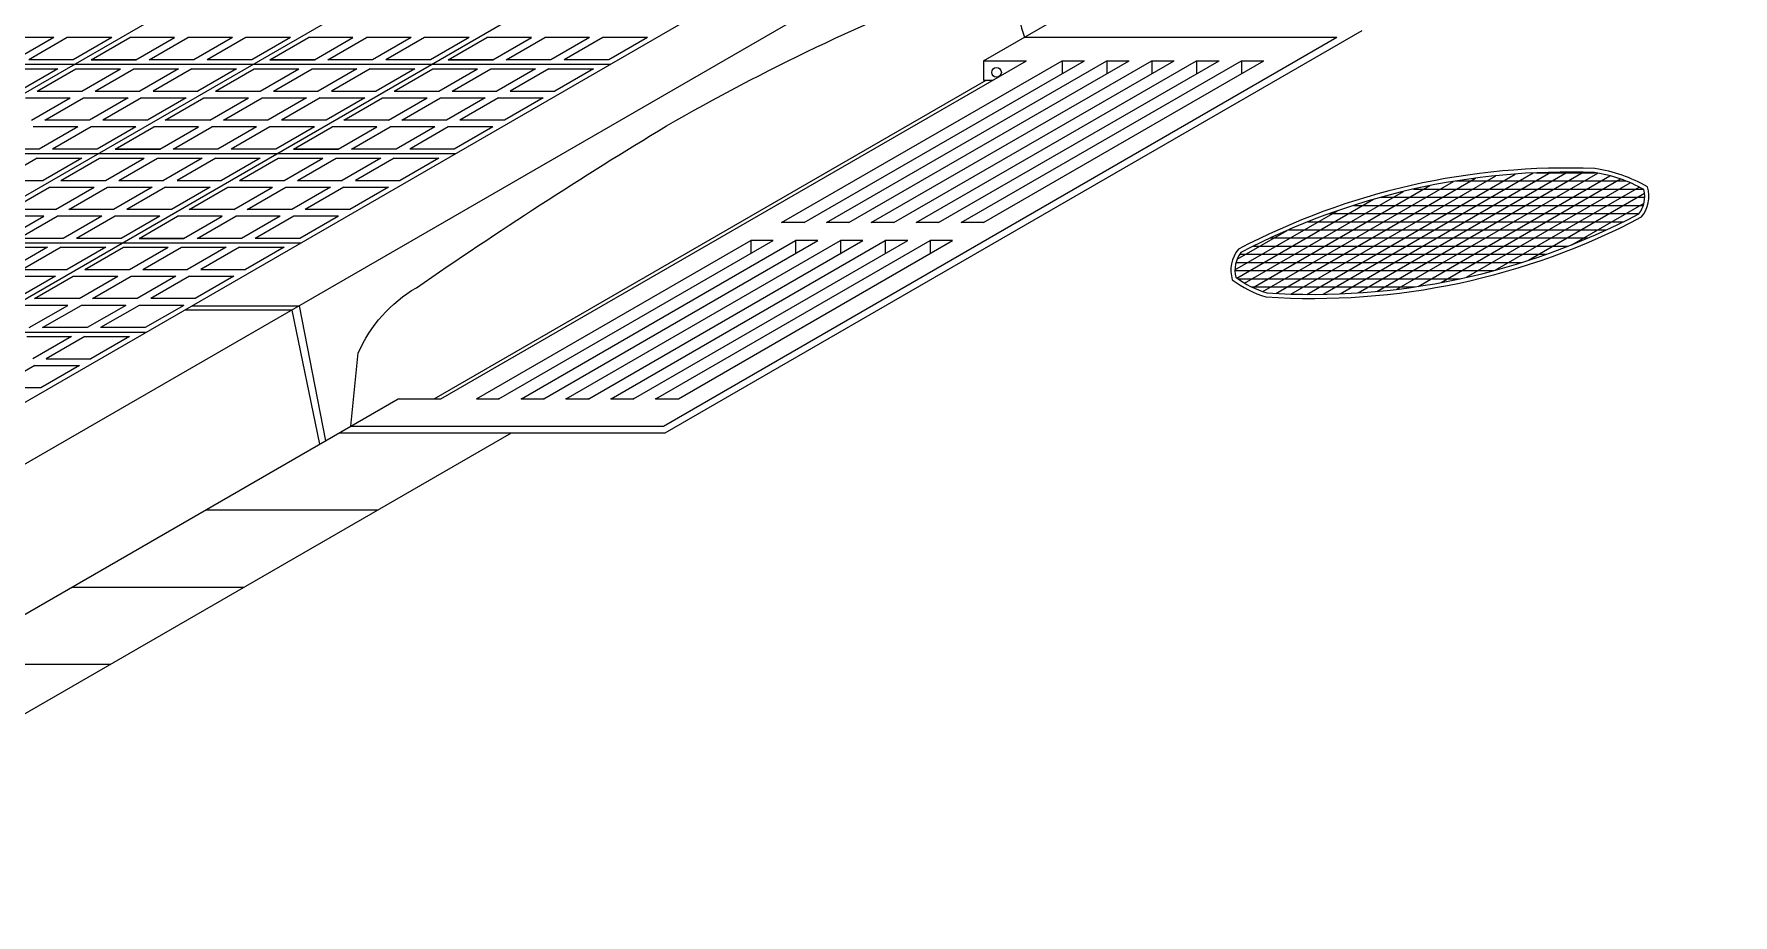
# Model space of a CAD drawing. Extents: x 0.2 to 27.8, y 0.4 to 17.8.
# Drawn here: x 12.777 to 16.583, y 10.467 to 12.441 of the extents above; entities that cross this region are included whole.
import ezdxf

# ---------------------------------------------------------------- set-up
doc = ezdxf.new("R2010")
doc.units = 0
doc.header["$LTSCALE"] = 0.8
doc.header["$MEASUREMENT"] = 0
doc.layers.get('0').update_dxf_attribs({"linetype": 'CONTINUOUS'})
doc.layers.add('TAPA', color=6, linetype='CONTINUOUS')
doc.layers.add('VORERA', color=7, linetype='CONTINUOUS')

# ---------------------------------------------------------------- blocks, each defined once
blk = doc.blocks.new('*X32')
at = {"color": 0}
for p, q in [((27.449, 17.4463), (27.583, 17.4463)), ((27.1752, 17.4098), (27.6893, 17.4098)), ((27.2702, 17.4281), (27.651, 17.4281)), ((27.0408, 17.3733), (27.6901, 17.3733)), ((27.1021, 17.3916), (27.6933, 17.3916)), ((26.9389, 17.3368), (27.6457, 17.3368)), ((26.9871, 17.3551), (27.6807, 17.3551)), ((26.8167, 17.2821), (27.5219, 17.2821)), ((26.8544, 17.3003), (27.5665, 17.3003)), ((26.895, 17.3186), (27.6075, 17.3186)), ((26.7775, 17.2456), (27.4182, 17.2456)), ((26.7859, 17.2638), (27.473, 17.2638)), ((26.7751, 17.2273), (27.3553, 17.2273)), ((26.7813, 17.2091), (27.2797, 17.2091)), ((26.812, 17.1908), (27.179, 17.1908))]:
    blk.add_line(p, q, dxfattribs=at)
blk = doc.blocks.new('*X31')
at = {"color": 0}
for p, q in [((26.8666, 17.1762), (27.314, 17.4345)), ((26.9006, 17.1747), (27.3597, 17.4398)), ((26.9359, 17.174), (27.4028, 17.4436)), ((26.9726, 17.1741), (27.4436, 17.4461)), ((27.0109, 17.1752), (27.4825, 17.4475)), ((27.051, 17.1773), (27.5197, 17.4479)), ((27.0932, 17.1806), (27.5555, 17.4474)), ((27.1379, 17.1853), (27.5885, 17.4454)), ((27.1857, 17.1918), (27.6152, 17.4398)), ((26.7968, 17.1991), (27.1528, 17.4046)), ((26.8159, 17.189), (27.2117, 17.4176)), ((26.8373, 17.1803), (27.265, 17.4272)), ((27.2374, 17.2006), (27.6391, 17.4325)), ((27.2941, 17.2123), (27.6608, 17.424)), ((27.3579, 17.228), (27.6808, 17.4144)), ((27.4329, 17.2503), (27.6929, 17.4004)), ((26.7751, 17.2287), (27.0049, 17.3614)), ((26.7797, 17.2103), (27.0857, 17.387)), ((27.5302, 17.2853), (27.6916, 17.3785)), ((26.7799, 17.2526), (26.8922, 17.3174))]:
    blk.add_line(p, q, dxfattribs=at)

msp = doc.modelspace()

# ---------------------------------------------------------------- linework, layer by layer
at = {"layer": 'TAPA', "color": 4}
for p, q in [((10.63405, 11.0833), (16.85083, 14.67256)), ((11.03405, 11.0833), (17.25083, 14.67256)), ((11.43405, 11.0833), (17.65083, 14.67256)), ((11.83405, 11.0833), (18.05083, 14.67256)), ((11.89405, 10.97938), (18.27459, 14.66318)), ((14.90421, 12.38066), (15.2369, 12.57275)), ((14.19082, 11.5472), (15.75217, 12.44865)), ((14.18678, 11.56231), (15.69579, 12.43354)), ((14.99579, 12.43354), (15.69579, 12.43354)), ((11.86734, 12.37269), (14.06734, 12.37269)), ((13.68823, 11.6233), (15.00001, 12.38066)), ((14.45157, 12.01793), (15.07985, 12.38066)), ((14.50182, 12.01793), (15.1301, 12.38066)), ((14.55206, 12.01793), (15.18035, 12.38066)), ((14.60231, 12.01793), (15.23059, 12.38066)), ((14.65255, 12.01793), (15.28084, 12.38066)), ((14.7028, 12.01793), (15.33108, 12.38066)), ((14.75304, 12.01793), (15.38133, 12.38066)), ((14.80329, 12.01793), (15.43157, 12.38066)), ((14.85353, 12.01793), (15.48182, 12.38066)), ((14.90378, 12.01793), (15.53206, 12.38066)), ((14.90421, 12.38066), (14.90421, 12.33728)), ((14.90421, 12.38066), (15.00001, 12.38066)), ((15.07985, 12.38066), (15.07985, 12.35166)), ((15.07985, 12.38066), (15.1301, 12.38066)), ((15.18035, 12.38066), (15.18035, 12.35166)), ((15.18035, 12.38066), (15.23059, 12.38066)), ((15.28084, 12.38066), (15.28084, 12.35166)), ((15.28084, 12.38066), (15.33108, 12.38066)), ((15.38133, 12.38066), (15.38133, 12.35166)), ((15.38133, 12.38066), (15.43157, 12.38066)), ((15.48182, 12.38066), (15.48182, 12.35166)), ((15.48182, 12.38066), (15.53206, 12.38066)), ((13.67297, 11.6233), (14.90962, 12.33728)), ((14.90421, 12.33728), (14.92488, 12.33728)), ((11.52093, 12.17269), (13.72093, 12.17269)), ((14.50182, 12.01793), (14.45157, 12.01793)), ((14.60231, 12.01793), (14.55206, 12.01793)), ((14.7028, 12.01793), (14.65255, 12.01793)), ((14.80329, 12.01793), (14.75304, 12.01793)), ((14.90378, 12.01793), (14.85353, 12.01793)), ((11.17452, 11.97269), (13.37452, 11.97269)), ((13.76807, 11.6233), (14.38229, 11.97793)), ((13.81831, 11.6233), (14.43254, 11.97793)), ((13.86856, 11.6233), (14.48278, 11.97793)), ((13.9188, 11.6233), (14.53303, 11.97793)), ((13.96905, 11.6233), (14.58327, 11.97793)), ((14.01929, 11.6233), (14.63352, 11.97793)), ((14.06954, 11.6233), (14.68376, 11.97793)), ((14.11978, 11.6233), (14.73401, 11.97793)), ((14.17003, 11.6233), (14.78425, 11.97793)), ((14.22028, 11.6233), (14.8345, 11.97793)), ((14.38229, 11.97793), (14.38229, 11.94892)), ((14.43254, 11.97793), (14.38229, 11.97793)), ((14.48278, 11.97793), (14.48278, 11.94892)), ((14.53303, 11.97793), (14.48278, 11.97793)), ((14.58327, 11.97793), (14.58327, 11.94892)), ((14.63352, 11.97793), (14.58327, 11.97793)), ((14.68376, 11.97793), (14.68376, 11.94892)), ((14.73401, 11.97793), (14.68376, 11.97793)), ((14.78425, 11.97793), (14.78425, 11.94892)), ((14.8345, 11.97793), (14.78425, 11.97793)), ((13.11483, 11.82276), (13.35483, 11.82276)), ((13.13064, 11.83188), (13.37064, 11.83188)), ((13.35416, 11.82212), (13.41644, 11.5217)), ((13.37064, 11.83188), (13.4294, 11.52918)), ((10.82811, 11.77269), (13.02811, 11.77269)), ((11.87862, 10.63384), (13.59242, 11.6233)), ((13.59242, 11.6233), (13.68823, 11.6233)), ((13.76807, 11.6233), (13.81831, 11.6233)), ((13.86856, 11.6233), (13.9188, 11.6233)), ((13.96905, 11.6233), (14.01929, 11.6233)), ((14.06954, 11.6233), (14.11978, 11.6233)), ((14.17003, 11.6233), (14.22028, 11.6233)), ((11.97505, 10.46681), (13.84636, 11.5472)), ((13.46061, 11.5472), (14.19082, 11.5472)), ((13.48678, 11.56231), (14.18678, 11.56231)), ((13.1611, 11.37428), (13.54685, 11.37428)), ((12.8616, 11.20136), (13.24734, 11.20136)), ((12.56209, 11.02844), (12.94784, 11.02844))]:
    msp.add_line(p, q, dxfattribs=at)
msp.add_lwpolyline([(13.48678, 11.56231), (13.50321, 11.72619, -0.1573174), (13.63323, 11.87219, -0.0150177), (14.19375, 12.23478, -0.037758), (14.87647, 12.56111, -0.5214926), (14.98435, 12.48873, 0.0932633), (14.99579, 12.43354, -0.486908)], format="xyb", dxfattribs=at)
msp.add_circle((14.93309, 12.35454), 0.01079, dxfattribs=at)
for p in [(13.81831, 11.6233), (13.86856, 11.6233), (13.9188, 11.6233), (13.96905, 11.6233), (14.01929, 11.6233), (14.06954, 11.6233), (14.11978, 11.6233), (14.17003, 11.6233)]:
    msp.add_point(p, dxfattribs=at)
at = {"layer": 'VORERA', "color": 4}
for p, q in [((12.82126, 12.43269), (12.72126, 12.43269)), ((12.82126, 12.43269), (12.73466, 12.38269)), ((12.85126, 12.43269), (12.76466, 12.38269)), ((12.95126, 12.43269), (12.85126, 12.43269)), ((12.95126, 12.43269), (12.86466, 12.38269)), ((12.90466, 12.38269), (12.99126, 12.43269)), ((13.09126, 12.43269), (12.99126, 12.43269)), ((13.00466, 12.38269), (13.09126, 12.43269)), ((13.03466, 12.38269), (13.12126, 12.43269)), ((13.22126, 12.43269), (13.12126, 12.43269)), ((13.22126, 12.43269), (13.13466, 12.38269)), ((13.25126, 12.43269), (13.16466, 12.38269)), ((13.35126, 12.43269), (13.25126, 12.43269)), ((13.35126, 12.43269), (13.26466, 12.38269)), ((13.30466, 12.38269), (13.39126, 12.43269)), ((13.49126, 12.43269), (13.39126, 12.43269)), ((13.40466, 12.38269), (13.49126, 12.43269)), ((13.43466, 12.38269), (13.52126, 12.43269)), ((13.62126, 12.43269), (13.52126, 12.43269)), ((13.62126, 12.43269), (13.53466, 12.38269)), ((13.65126, 12.43269), (13.56466, 12.38269)), ((13.75126, 12.43269), (13.65126, 12.43269)), ((13.75126, 12.43269), (13.66466, 12.38269)), ((13.70466, 12.38269), (13.79126, 12.43269)), ((13.89126, 12.43269), (13.79126, 12.43269)), ((13.80466, 12.38269), (13.89126, 12.43269)), ((13.83466, 12.38269), (13.92126, 12.43269)), ((14.02126, 12.43269), (13.92126, 12.43269)), ((14.02126, 12.43269), (13.93466, 12.38269)), ((14.05126, 12.43269), (13.96466, 12.38269)), ((14.15126, 12.43269), (14.05126, 12.43269)), ((14.15126, 12.43269), (14.06466, 12.38269)), ((12.86466, 12.38269), (12.76466, 12.38269)), ((12.90466, 12.38269), (13.00466, 12.38269)), ((13.00466, 12.38269), (12.90466, 12.38269)), ((13.13466, 12.38269), (13.03466, 12.38269)), ((13.26466, 12.38269), (13.16466, 12.38269)), ((13.30466, 12.38269), (13.40466, 12.38269)), ((13.40466, 12.38269), (13.30466, 12.38269)), ((13.53466, 12.38269), (13.43466, 12.38269)), ((13.66466, 12.38269), (13.56466, 12.38269)), ((13.70466, 12.38269), (13.80466, 12.38269)), ((13.80466, 12.38269), (13.70466, 12.38269)), ((13.93466, 12.38269), (13.83466, 12.38269)), ((14.06466, 12.38269), (13.96466, 12.38269)), ((12.73002, 12.36269), (12.83002, 12.36269)), ((12.83002, 12.36269), (12.74342, 12.31269)), ((12.78342, 12.31269), (12.87002, 12.36269)), ((12.87002, 12.36269), (12.97002, 12.36269)), ((12.88342, 12.31269), (12.97002, 12.36269)), ((12.91342, 12.31269), (13.00002, 12.36269)), ((13.00002, 12.36269), (13.10002, 12.36269)), ((13.10002, 12.36269), (13.01342, 12.31269)), ((13.13002, 12.36269), (13.04342, 12.31269)), ((13.13002, 12.36269), (13.23002, 12.36269)), ((13.23002, 12.36269), (13.14342, 12.31269)), ((13.18342, 12.31269), (13.27002, 12.36269)), ((13.27002, 12.36269), (13.37002, 12.36269)), ((13.28342, 12.31269), (13.37002, 12.36269)), ((13.31342, 12.31269), (13.40002, 12.36269)), ((13.40002, 12.36269), (13.50002, 12.36269)), ((13.50002, 12.36269), (13.41342, 12.31269)), ((13.53002, 12.36269), (13.44342, 12.31269)), ((13.53002, 12.36269), (13.63002, 12.36269)), ((13.63002, 12.36269), (13.54342, 12.31269)), ((13.58342, 12.31269), (13.67002, 12.36269)), ((13.67002, 12.36269), (13.77002, 12.36269)), ((13.68342, 12.31269), (13.77002, 12.36269)), ((13.71342, 12.31269), (13.80002, 12.36269)), ((13.80002, 12.36269), (13.90002, 12.36269)), ((13.90002, 12.36269), (13.81342, 12.31269)), ((13.93002, 12.36269), (13.84342, 12.31269)), ((13.93002, 12.36269), (14.03002, 12.36269)), ((14.03002, 12.36269), (13.94342, 12.31269)), ((12.75744, 12.29769), (12.85744, 12.29769)), ((12.77083, 12.24769), (12.85744, 12.29769)), ((12.78342, 12.31269), (12.88342, 12.31269)), ((12.80083, 12.24769), (12.88744, 12.29769)), ((12.88744, 12.29769), (12.98744, 12.29769)), ((12.98744, 12.29769), (12.90083, 12.24769)), ((12.91342, 12.31269), (13.01342, 12.31269)), ((13.01744, 12.29769), (12.93083, 12.24769)), ((13.01744, 12.29769), (13.11744, 12.29769)), ((13.11744, 12.29769), (13.03083, 12.24769)), ((13.04342, 12.31269), (13.14342, 12.31269)), ((13.07083, 12.24769), (13.15744, 12.29769)), ((13.15744, 12.29769), (13.25744, 12.29769)), ((13.17083, 12.24769), (13.25744, 12.29769)), ((13.18342, 12.31269), (13.28342, 12.31269)), ((13.20083, 12.24769), (13.28744, 12.29769)), ((13.28744, 12.29769), (13.38744, 12.29769)), ((13.38744, 12.29769), (13.30083, 12.24769)), ((13.31342, 12.31269), (13.41342, 12.31269)), ((13.41744, 12.29769), (13.33083, 12.24769)), ((13.41744, 12.29769), (13.51744, 12.29769)), ((13.51744, 12.29769), (13.43083, 12.24769)), ((13.44342, 12.31269), (13.54342, 12.31269)), ((13.47083, 12.24769), (13.55744, 12.29769)), ((13.55744, 12.29769), (13.65744, 12.29769)), ((13.57083, 12.24769), (13.65744, 12.29769)), ((13.58342, 12.31269), (13.68342, 12.31269)), ((13.60083, 12.24769), (13.68744, 12.29769)), ((13.68744, 12.29769), (13.78744, 12.29769)), ((13.78744, 12.29769), (13.70083, 12.24769)), ((13.71342, 12.31269), (13.81342, 12.31269)), ((13.81744, 12.29769), (13.73083, 12.24769)), ((13.81744, 12.29769), (13.91744, 12.29769)), ((13.91744, 12.29769), (13.83083, 12.24769)), ((13.84342, 12.31269), (13.94342, 12.31269)), ((12.87485, 12.23269), (12.77485, 12.23269)), ((12.87485, 12.23269), (12.78825, 12.18269)), ((12.90083, 12.24769), (12.80083, 12.24769)), ((12.90485, 12.23269), (12.81825, 12.18269)), ((13.00485, 12.23269), (12.90485, 12.23269)), ((13.00485, 12.23269), (12.91825, 12.18269)), ((13.03083, 12.24769), (12.93083, 12.24769)), ((12.95825, 12.18269), (13.04485, 12.23269)), ((13.14485, 12.23269), (13.04485, 12.23269)), ((13.05825, 12.18269), (13.14485, 12.23269)), ((13.17083, 12.24769), (13.07083, 12.24769)), ((13.08825, 12.18269), (13.17485, 12.23269)), ((13.27485, 12.23269), (13.17485, 12.23269)), ((13.27485, 12.23269), (13.18825, 12.18269)), ((13.30083, 12.24769), (13.20083, 12.24769)), ((13.30485, 12.23269), (13.21825, 12.18269)), ((13.40485, 12.23269), (13.30485, 12.23269)), ((13.40485, 12.23269), (13.31825, 12.18269)), ((13.43083, 12.24769), (13.33083, 12.24769)), ((13.35825, 12.18269), (13.44485, 12.23269)), ((13.54485, 12.23269), (13.44485, 12.23269)), ((13.45825, 12.18269), (13.54485, 12.23269)), ((13.57083, 12.24769), (13.47083, 12.24769)), ((13.48825, 12.18269), (13.57485, 12.23269)), ((13.67485, 12.23269), (13.57485, 12.23269)), ((13.67485, 12.23269), (13.58825, 12.18269)), ((13.70083, 12.24769), (13.60083, 12.24769)), ((13.70485, 12.23269), (13.61825, 12.18269)), ((13.80485, 12.23269), (13.70485, 12.23269)), ((13.80485, 12.23269), (13.71825, 12.18269)), ((13.83083, 12.24769), (13.73083, 12.24769)), ((12.78825, 12.18269), (12.68825, 12.18269)), ((12.91825, 12.18269), (12.81825, 12.18269)), ((12.95825, 12.18269), (13.05825, 12.18269)), ((13.05825, 12.18269), (12.95825, 12.18269)), ((13.18825, 12.18269), (13.08825, 12.18269)), ((13.31825, 12.18269), (13.21825, 12.18269)), ((13.35825, 12.18269), (13.45825, 12.18269)), ((13.45825, 12.18269), (13.35825, 12.18269)), ((13.58825, 12.18269), (13.48825, 12.18269)), ((13.71825, 12.18269), (13.61825, 12.18269)), ((12.78361, 12.16269), (12.69701, 12.11269)), ((12.78361, 12.16269), (12.88361, 12.16269)), ((12.88361, 12.16269), (12.79701, 12.11269)), ((12.83701, 12.11269), (12.92361, 12.16269)), ((12.92361, 12.16269), (13.02361, 12.16269)), ((12.93701, 12.11269), (13.02361, 12.16269)), ((12.96701, 12.11269), (13.05361, 12.16269)), ((13.05361, 12.16269), (13.15361, 12.16269)), ((13.15361, 12.16269), (13.06701, 12.11269)), ((13.18361, 12.16269), (13.09701, 12.11269)), ((13.18361, 12.16269), (13.28361, 12.16269)), ((13.28361, 12.16269), (13.19701, 12.11269)), ((13.23701, 12.11269), (13.32361, 12.16269)), ((13.32361, 12.16269), (13.42361, 12.16269)), ((13.33701, 12.11269), (13.42361, 12.16269)), ((13.36701, 12.11269), (13.45361, 12.16269)), ((13.45361, 12.16269), (13.55361, 12.16269)), ((13.55361, 12.16269), (13.46701, 12.11269)), ((13.58361, 12.16269), (13.49701, 12.11269)), ((13.58361, 12.16269), (13.68361, 12.16269)), ((13.68361, 12.16269), (13.59701, 12.11269)), ((12.69701, 12.11269), (12.79701, 12.11269)), ((12.83701, 12.11269), (12.93701, 12.11269)), ((12.96701, 12.11269), (13.06701, 12.11269)), ((13.09701, 12.11269), (13.19701, 12.11269)), ((13.23701, 12.11269), (13.33701, 12.11269)), ((13.36701, 12.11269), (13.46701, 12.11269)), ((13.49701, 12.11269), (13.59701, 12.11269)), ((12.72442, 12.04769), (12.81103, 12.09769)), ((12.81103, 12.09769), (12.91103, 12.09769)), ((12.82442, 12.04769), (12.91103, 12.09769)), ((12.85442, 12.04769), (12.94103, 12.09769)), ((12.94103, 12.09769), (13.04103, 12.09769)), ((13.04103, 12.09769), (12.95442, 12.04769)), ((13.07103, 12.09769), (12.98442, 12.04769)), ((13.07103, 12.09769), (13.17103, 12.09769)), ((13.17103, 12.09769), (13.08442, 12.04769)), ((13.12442, 12.04769), (13.21103, 12.09769)), ((13.21103, 12.09769), (13.31103, 12.09769)), ((13.22442, 12.04769), (13.31103, 12.09769)), ((13.25442, 12.04769), (13.34103, 12.09769)), ((13.34103, 12.09769), (13.44103, 12.09769)), ((13.44103, 12.09769), (13.35442, 12.04769)), ((13.47103, 12.09769), (13.38442, 12.04769)), ((13.47103, 12.09769), (13.57103, 12.09769)), ((13.57103, 12.09769), (13.48442, 12.04769)), ((12.79844, 12.03269), (12.69844, 12.03269)), ((12.71184, 11.98269), (12.79844, 12.03269)), ((12.82442, 12.04769), (12.72442, 12.04769)), ((12.74184, 11.98269), (12.82844, 12.03269)), ((12.92844, 12.03269), (12.82844, 12.03269)), ((12.92844, 12.03269), (12.84184, 11.98269)), ((12.95442, 12.04769), (12.85442, 12.04769)), ((12.95844, 12.03269), (12.87184, 11.98269)), ((13.05844, 12.03269), (12.95844, 12.03269)), ((13.05844, 12.03269), (12.97184, 11.98269)), ((13.08442, 12.04769), (12.98442, 12.04769)), ((13.01184, 11.98269), (13.09844, 12.03269)), ((13.19844, 12.03269), (13.09844, 12.03269)), ((13.11184, 11.98269), (13.19844, 12.03269)), ((13.22442, 12.04769), (13.12442, 12.04769)), ((13.14184, 11.98269), (13.22844, 12.03269)), ((13.32844, 12.03269), (13.22844, 12.03269)), ((13.32844, 12.03269), (13.24184, 11.98269)), ((13.35442, 12.04769), (13.25442, 12.04769)), ((13.35844, 12.03269), (13.27184, 11.98269)), ((13.45844, 12.03269), (13.35844, 12.03269)), ((13.45844, 12.03269), (13.37184, 11.98269)), ((13.48442, 12.04769), (13.38442, 12.04769)), ((12.7072, 11.96269), (12.8072, 11.96269)), ((12.8072, 11.96269), (12.7206, 11.91269)), ((12.84184, 11.98269), (12.74184, 11.98269)), ((12.8372, 11.96269), (12.7506, 11.91269)), ((12.8372, 11.96269), (12.9372, 11.96269)), ((12.9372, 11.96269), (12.8506, 11.91269)), ((12.97184, 11.98269), (12.87184, 11.98269)), ((12.8906, 11.91269), (12.9772, 11.96269)), ((12.9772, 11.96269), (13.0772, 11.96269)), ((12.9906, 11.91269), (13.0772, 11.96269)), ((13.01184, 11.98269), (13.11184, 11.98269)), ((13.11184, 11.98269), (13.01184, 11.98269)), ((13.0206, 11.91269), (13.1072, 11.96269)), ((13.1072, 11.96269), (13.2072, 11.96269)), ((13.2072, 11.96269), (13.1206, 11.91269)), ((13.24184, 11.98269), (13.14184, 11.98269)), ((13.2372, 11.96269), (13.1506, 11.91269)), ((13.2372, 11.96269), (13.3372, 11.96269)), ((13.3372, 11.96269), (13.2506, 11.91269)), ((13.37184, 11.98269), (13.27184, 11.98269)), ((12.72462, 11.89769), (12.82462, 11.89769)), ((12.82462, 11.89769), (12.73801, 11.84769)), ((12.7506, 11.91269), (12.8506, 11.91269)), ((12.77801, 11.84769), (12.86462, 11.89769)), ((12.86462, 11.89769), (12.96462, 11.89769)), ((12.87801, 11.84769), (12.96462, 11.89769)), ((12.8906, 11.91269), (12.9906, 11.91269)), ((12.90801, 11.84769), (12.99462, 11.89769)), ((12.99462, 11.89769), (13.09462, 11.89769)), ((13.09462, 11.89769), (13.00801, 11.84769)), ((13.0206, 11.91269), (13.1206, 11.91269)), ((13.12462, 11.89769), (13.03801, 11.84769)), ((13.12462, 11.89769), (13.22462, 11.89769)), ((13.22462, 11.89769), (13.13801, 11.84769)), ((13.1506, 11.91269), (13.2506, 11.91269)), ((12.87801, 11.84769), (12.77801, 11.84769)), ((13.00801, 11.84769), (12.90801, 11.84769)), ((13.13801, 11.84769), (13.03801, 11.84769)), ((12.85203, 11.83269), (12.75203, 11.83269)), ((12.76543, 11.78269), (12.85203, 11.83269)), ((12.79543, 11.78269), (12.88203, 11.83269)), ((12.98203, 11.83269), (12.88203, 11.83269)), ((12.98203, 11.83269), (12.89543, 11.78269)), ((13.01203, 11.83269), (12.92543, 11.78269)), ((13.11203, 11.83269), (13.01203, 11.83269)), ((13.11203, 11.83269), (13.02543, 11.78269)), ((12.76079, 11.76269), (12.86079, 11.76269)), ((12.86079, 11.76269), (12.77419, 11.71269)), ((12.89543, 11.78269), (12.79543, 11.78269)), ((12.89079, 11.76269), (12.80419, 11.71269)), ((12.89079, 11.76269), (12.99079, 11.76269)), ((12.99079, 11.76269), (12.90419, 11.71269)), ((13.02543, 11.78269), (12.92543, 11.78269)), ((12.7782, 11.69769), (12.6916, 11.64769)), ((12.7782, 11.69769), (12.8782, 11.69769)), ((12.8782, 11.69769), (12.7916, 11.64769)), ((12.80419, 11.71269), (12.90419, 11.71269)), ((12.7916, 11.64769), (12.6916, 11.64769))]:
    msp.add_line(p, q, dxfattribs=at)
for points in [[(15.46125, 11.89003, 0.0913911), (15.53673, 11.85166, 0.1389584), (16.37832, 12.03061, 0.2471976), (16.39146, 12.09784, 0.0992444), (16.27372, 12.13904, 0.132045), (15.47483, 11.95818, 0.2495404)], [(15.46922, 11.89545, 0.0868547), (15.53836, 11.86069, 0.1384758), (16.37234, 12.03777, 0.2253743), (16.38363, 12.09184, 0.0958636), (16.2729, 12.12994, 0.1316618), (15.48078, 11.951, 0.2304069)]]:
    msp.add_lwpolyline(points, format="xyb", close=True, dxfattribs=at)

# ---------------------------------------------------------------- block references
for name in ['*X31', '*X32']:
    msp.add_blockref(name, (-11.30789, -5.3167), dxfattribs=at)

doc.saveas('drawing.dxf')
